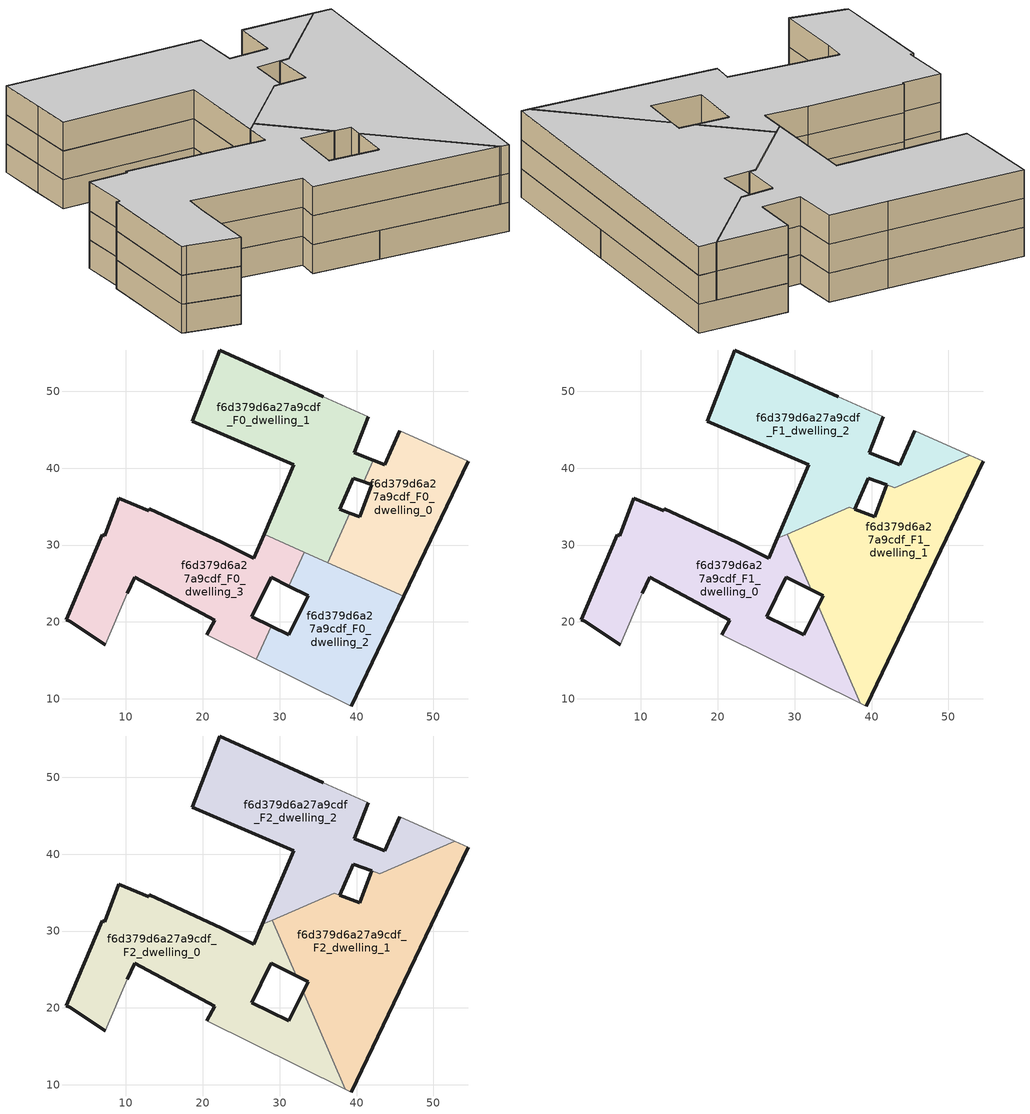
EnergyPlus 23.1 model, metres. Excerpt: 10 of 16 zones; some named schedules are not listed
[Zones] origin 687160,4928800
f6d379d6a27a9cdf_F0_dwelling_0
 floor ground (EU_floor_Construction): 46.1,23.32 54.52,40.92 45.61,44.87 43.67,40.41 42.17,41 40.92,38.2 42,37.81 40.44,33.65 39.11,34.15 36.24,27.72 z0
 wall outside (EU_wall_Construction): 54.52,40.92 46.1,23.32 / 39.11,34.15 40.44,33.65 42,37.81 40.92,38.2 / 42.17,41 43.67,40.41 45.61,44.87 z0:3
 wall to f6d379d6a27a9cdf_F0_dwelling_1 (EU_wall_Construction): 36.24,27.72 39.11,34.15 / 40.92,38.2 42.17,41 z0:3
 wall adiabatic (EU_wall_Construction): 45.61,44.87 54.52,40.92 z0:3
 wall to f6d379d6a27a9cdf_F0_dwelling_2 (EU_wall_Construction): 46.1,23.32 36.24,27.72 z0:3
f6d379d6a27a9cdf_F0_dwelling_1
 floor ground (EU_floor_Construction): 36.24,27.72 39.11,34.15 37.82,34.64 39.58,38.69 40.92,38.2 42.17,41 39.68,41.99 41.53,46.68 35.67,49.27 22.21,55.36 20.2,50.15 18.65,46.11 31.85,40.46 27.98,31.41 z0
 wall outside (EU_wall_Construction): 27.98,31.41 31.85,40.46 18.65,46.11 20.2,50.15 22.21,55.36 35.67,49.27 / 41.53,46.68 39.68,41.99 42.17,41 / 40.92,38.2 39.58,38.69 37.82,34.64 39.11,34.15 z0:3
 wall adiabatic (EU_wall_Construction): 35.67,49.27 41.53,46.68 z0:3
 wall to f6d379d6a27a9cdf_F0_dwelling_3 (EU_wall_Construction): 33.18,29.09 27.98,31.41 z0:3
 wall to f6d379d6a27a9cdf_F0_dwelling_2 (EU_wall_Construction): 36.24,27.73 33.19,29.09 z0:3
f6d379d6a27a9cdf_F0_dwelling_2
 floor ground (EU_floor_Construction): 39.29,9.07 46.1,23.32 33.19,29.09 31.2,24.64 33.7,23.41 31.19,18.31 28.88,19.45 26.96,15.17 z0
 wall outside (EU_wall_Construction): 46.1,23.32 39.29,9.07 / 28.88,19.45 31.19,18.31 33.7,23.41 31.2,24.64 z0:3
 wall to f6d379d6a27a9cdf_F0_dwelling_3 (EU_wall_Construction): 31.2,24.64 33.19,29.09 / 26.96,15.17 28.88,19.45 z0:3
 wall adiabatic (EU_wall_Construction): 39.29,9.07 26.96,15.17 z0:3
f6d379d6a27a9cdf_F0_dwelling_3
 floor ground (EU_floor_Construction): 28.88,19.45 26.37,20.69 28.87,25.79 31.2,24.64 33.19,29.09 27.98,31.41 26.65,28.3 22.46,30.37 13.06,34.72 12.95,34.46 9.1,36.1 7.23,31.19 6.9,31.33 2.24,20.31 2.67,20.07 7.31,17.01 10.18,23.74 11.17,25.79 21.55,20.23 20.54,18.34 26.96,15.17 z0
 wall outside (EU_wall_Construction): 7.31,17.01 2.67,20.07 2.24,20.31 6.9,31.33 7.23,31.19 9.1,36.1 12.95,34.46 13.06,34.72 22.46,30.37 26.65,28.3 27.98,31.41 / 31.2,24.64 28.87,25.79 26.37,20.69 28.88,19.45 / 20.54,18.34 21.55,20.23 11.17,25.79 10.18,23.74 z0:3
 wall adiabatic (EU_wall_Construction): 10.18,23.74 7.31,17.01 / 26.96,15.17 20.54,18.34 z0:3
f6d379d6a27a9cdf_F1_dwelling_0
 floor to f6d379d6a27a9cdf_F0_dwelling_3 (EU_floor_Construction): 26.96,15.17 28.88,19.45 26.37,20.69 28.87,25.79 31.2,24.64 31.57,25.48 29.24,30.85 28.5,31.18 27.75,30.86 26.65,28.3 22.46,30.37 13.06,34.72 12.95,34.46 9.1,36.1 7.23,31.19 6.9,31.33 2.24,20.31 2.67,20.07 7.31,17.01 10.18,23.74 11.17,25.79 21.55,20.23 20.54,18.34 z3
 floor to f6d379d6a27a9cdf_F0_dwelling_1 (EU_floor_Construction): 29.24,30.85 29.01,31.4 28.5,31.18 z3
 floor to f6d379d6a27a9cdf_F0_dwelling_2 (EU_floor_Construction): 38.51,9.46 33.05,22.07 31.19,18.31 28.88,19.45 26.96,15.17 z3; 32.13,24.18 31.57,25.48 31.2,24.64 z3
 wall outside (EU_wall_Construction): 7.31,17.01 2.67,20.07 2.24,20.31 6.9,31.33 7.23,31.19 9.1,36.1 12.95,34.46 13.06,34.72 22.46,30.37 26.65,28.3 27.75,30.86 / 32.13,24.18 28.87,25.79 28.78,25.59 26.37,20.69 31.19,18.31 33.05,22.07 / 20.54,18.34 21.55,20.23 11.17,25.79 10.18,23.74 z3:6
 wall adiabatic (EU_wall_Construction): 10.18,23.74 7.31,17.01 / 38.51,9.46 20.54,18.34 z3:6
 wall to f6d379d6a27a9cdf_F1_dwelling_1 (EU_wall_Construction): 29.01,31.4 32.13,24.18 / 33.05,22.07 38.51,9.46 z3:6
 wall to f6d379d6a27a9cdf_F1_dwelling_2 (EU_wall_Construction): 27.75,30.86 29.01,31.4 z3:6
f6d379d6a27a9cdf_F1_dwelling_1
 floor to f6d379d6a27a9cdf_F0_dwelling_0 (EU_floor_Construction): 46.1,23.32 54.52,40.92 52.77,41.7 42.98,37.45 42,37.81 40.44,33.65 39.11,34.15 36.24,27.72 z3
 floor to f6d379d6a27a9cdf_F0_dwelling_2 (EU_floor_Construction): 39.29,9.07 46.1,23.32 33.19,29.09 31.57,25.48 32.13,24.18 33.7,23.41 33.05,22.07 38.51,9.46 z3
 floor to f6d379d6a27a9cdf_F0_dwelling_3 (EU_floor_Construction): 31.57,25.48 33.19,29.09 29.24,30.85 z3
 floor to f6d379d6a27a9cdf_F0_dwelling_1 (EU_floor_Construction): 36.24,27.73 39.11,34.15 37.11,34.91 29.01,31.4 29.24,30.85 z3
 wall outside (EU_wall_Construction): 54.52,40.92 39.29,9.07 / 33.05,22.07 33.7,23.41 32.13,24.18 / 37.82,34.64 40.44,33.65 42,37.81 z3:6
 wall adiabatic (EU_wall_Construction): 52.77,41.7 54.52,40.92 / 39.29,9.07 38.51,9.46 z3:6
 wall to f6d379d6a27a9cdf_F1_dwelling_2 (EU_wall_Construction): 42,37.81 42.98,37.45 / 42.98,37.46 52.77,41.7 / 29.01,31.4 37.11,34.91 37.82,34.64 z3:6
f6d379d6a27a9cdf_F1_dwelling_2
 floor to f6d379d6a27a9cdf_F0_dwelling_1 (EU_floor_Construction): 37.82,34.64 39.58,38.69 40.92,38.2 42.17,41 39.68,41.99 41.53,46.68 35.67,49.27 22.21,55.36 20.2,50.15 18.65,46.11 31.85,40.46 27.98,31.41 28.5,31.18 37.11,34.91 z3
 floor to f6d379d6a27a9cdf_F0_dwelling_0 (EU_floor_Construction): 52.77,41.7 45.61,44.87 43.67,40.41 42.17,41 40.92,38.2 42.98,37.46 z3
 floor to f6d379d6a27a9cdf_F0_dwelling_3 (EU_floor_Construction): 28.5,31.18 27.98,31.41 27.75,30.86 z3
 wall outside (EU_wall_Construction): 27.75,30.86 31.85,40.46 18.65,46.11 20.2,50.15 22.21,55.36 35.67,49.27 / 41.53,46.68 39.68,41.99 43.67,40.41 45.61,44.87 / 42,37.81 39.58,38.69 37.82,34.64 z3:6
 wall adiabatic (EU_wall_Construction): 35.67,49.27 41.53,46.68 / 45.61,44.87 52.77,41.7 z3:6
f6d379d6a27a9cdf_F2_dwelling_0
 floor to f6d379d6a27a9cdf_F1_dwelling_0 (EU_floor_Construction): 38.51,9.46 33.05,22.07 31.19,18.31 26.37,20.69 28.78,25.59 28.87,25.79 32.13,24.18 29.01,31.4 27.75,30.86 26.65,28.3 22.46,30.37 13.06,34.72 12.95,34.46 9.1,36.1 7.23,31.19 6.9,31.33 2.24,20.31 2.67,20.07 7.31,17.01 10.18,23.74 11.17,25.79 21.55,20.23 20.54,18.34 z6
 wall outside (EU_wall_Construction): 7.31,17.01 2.67,20.07 2.24,20.31 6.9,31.33 7.23,31.19 9.1,36.1 12.95,34.46 13.06,34.72 22.46,30.37 26.65,28.3 27.75,30.86 / 32.13,24.18 28.87,25.79 28.78,25.59 26.37,20.69 31.19,18.31 33.05,22.07 / 20.54,18.34 21.55,20.23 11.17,25.79 10.18,23.74 z6:9
 wall adiabatic (EU_wall_Construction): 10.18,23.74 7.31,17.01 / 38.51,9.46 20.54,18.34 z6:9
 wall to f6d379d6a27a9cdf_F2_dwelling_1 (EU_wall_Construction): 29.01,31.4 32.13,24.18 / 33.05,22.07 38.51,9.46 z6:9
 wall to f6d379d6a27a9cdf_F2_dwelling_2 (EU_wall_Construction): 27.75,30.86 29.01,31.4 z6:9
 ceiling to f6d379d6a27a9cdf_F3_dwelling_0 (EU_floor_Construction): 29.01,31.4 32.13,24.18 28.87,25.79 28.78,25.59 26.37,20.69 31.19,18.31 33.05,22.07 38.51,9.46 20.54,18.34 21.55,20.23 11.17,25.79 10.18,23.74 7.31,17.01 2.67,20.07 2.24,20.31 6.9,31.33 7.23,31.19 9.1,36.1 12.95,34.46 13.06,34.72 22.46,30.37 26.65,28.3 27.75,30.86 z9
f6d379d6a27a9cdf_F2_dwelling_1
 floor to f6d379d6a27a9cdf_F1_dwelling_1 (EU_floor_Construction): 39.29,9.07 54.52,40.92 52.77,41.7 42.98,37.45 42,37.81 40.44,33.65 37.11,34.91 29.01,31.4 32.13,24.18 33.7,23.41 33.05,22.07 38.51,9.46 z6
 wall outside (EU_wall_Construction): 54.52,40.92 39.29,9.07 / 33.05,22.07 33.7,23.41 32.13,24.18 / 37.82,34.64 40.44,33.65 42,37.81 z6:9
 wall adiabatic (EU_wall_Construction): 52.77,41.7 54.52,40.92 / 39.29,9.07 38.51,9.46 z6:9
 wall to f6d379d6a27a9cdf_F2_dwelling_2 (EU_wall_Construction): 42,37.81 42.98,37.45 / 42.98,37.46 52.77,41.7 / 29.01,31.4 37.11,34.91 37.82,34.64 z6:9
 ceiling to f6d379d6a27a9cdf_F3_dwelling_1 (EU_floor_Construction): 54.52,40.92 39.29,9.07 38.51,9.46 33.05,22.07 33.7,23.41 32.13,24.18 29.01,31.4 37.11,34.91 40.44,33.65 42,37.81 42.98,37.45 52.77,41.7 z9
f6d379d6a27a9cdf_F2_dwelling_2
 floor to f6d379d6a27a9cdf_F1_dwelling_2 (EU_floor_Construction): 52.77,41.7 45.61,44.87 43.67,40.41 39.68,41.99 41.53,46.68 35.67,49.27 22.21,55.36 20.2,50.15 18.65,46.11 31.85,40.46 27.75,30.86 37.11,34.91 37.82,34.64 39.58,38.69 42.98,37.45 z6
 wall outside (EU_wall_Construction): 27.75,30.86 31.85,40.46 18.65,46.11 20.2,50.15 22.21,55.36 35.67,49.27 / 41.53,46.68 39.68,41.99 43.67,40.41 45.61,44.87 / 42,37.81 39.58,38.69 37.82,34.64 z6:9
 wall adiabatic (EU_wall_Construction): 35.67,49.27 41.53,46.68 / 45.61,44.87 52.77,41.7 z6:9
 ceiling to f6d379d6a27a9cdf_F3_dwelling_2 (EU_floor_Construction): 45.61,44.87 52.77,41.7 42.98,37.45 39.58,38.69 37.82,34.64 37.11,34.91 27.75,30.86 31.85,40.46 18.65,46.11 20.2,50.15 22.21,55.36 35.67,49.27 41.53,46.68 39.68,41.99 43.67,40.41 z9
[Building]
EU S2 Campaign: North Axis=0; Terrain=City; Solar Distribution=FullExterior
[Site:Location]
Bologna: Latitude=44.5; Longitude=11.25; Time Zone=1; Elevation=37
[SizingPeriod:WeatherFileDays]
AnnualSizingPeriod: Begin Month=1; Begin Day of Month=1; End Month=12; End Day of Month=31; Day of Week for Start Day=Monday; Use Weather File Daylight Saving Period=No; Use Weather File Rain and Snow Indicators=No
[MATERIAL]
EU_InternalMass_Material: Roughness=MediumRough; Thickness=0.1; Conductivity=1; Density=1800; Specific Heat=900; Thermal Absorptance=0.9; Solar Absorptance=0.7; Visible Absorptance=0.7
[MATERIAL:NOMASS] Roughness=MediumRough; Thermal Absorptance=0.9; Solar Absorptance=0.7; Visible Absorptance=0.7
Name | Thermal Resistance
EU_wall_NoMass | 0.905828
EU_floor_NoMass | 0.67114
[CONSTRUCTION]
EU_wall_Construction: EU_wall_NoMass
EU_floor_Construction: EU_floor_NoMass
EU_InternalMass_Construction: EU_InternalMass_Material
[ZONE] Type=1; Multiplier=1; Ceiling Height=autocalculate; Floor Area=autocalculate; Part of Total Floor Area=Yes
Name | Volume
f6d379d6a27a9cdf_F0_dwelling_0 | 606.054
f6d379d6a27a9cdf_F1_dwelling_0; f6d379d6a27a9cdf_F2_dwelling_0 | 1055.03
f6d379d6a27a9cdf_F0_dwelling_1 | 902.073
f6d379d6a27a9cdf_F1_dwelling_1; f6d379d6a27a9cdf_F2_dwelling_1 | 1055.72
f6d379d6a27a9cdf_F0_dwelling_2 | 603.71
f6d379d6a27a9cdf_F1_dwelling_2 | 905.522
f6d379d6a27a9cdf_F2_dwelling_2 | 905.539
f6d379d6a27a9cdf_F0_dwelling_3 | 904.419
[INTERNALMASS] Construction=EU_InternalMass_Construction
Name | Zone or ZoneList | Surface Area
f6d379d6a27a9cdf_F0_dwelling_0_EU_InternalMass | f6d379d6a27a9cdf_F0_dwelling_0 | 202.018
f6d379d6a27a9cdf_F0_dwelling_1_EU_InternalMass | f6d379d6a27a9cdf_F0_dwelling_1 | 300.691
f6d379d6a27a9cdf_F0_dwelling_2_EU_InternalMass | f6d379d6a27a9cdf_F0_dwelling_2 | 201.236
f6d379d6a27a9cdf_F0_dwelling_3_EU_InternalMass | f6d379d6a27a9cdf_F0_dwelling_3 | 301.473
f6d379d6a27a9cdf_F1_dwelling_0_EU_InternalMass | f6d379d6a27a9cdf_F1_dwelling_0 | 351.677
f6d379d6a27a9cdf_F1_dwelling_1_EU_InternalMass | f6d379d6a27a9cdf_F1_dwelling_1 | 351.9
f6d379d6a27a9cdf_F1_dwelling_2_EU_InternalMass | f6d379d6a27a9cdf_F1_dwelling_2 | 301.847
f6d379d6a27a9cdf_F2_dwelling_0_EU_InternalMass | f6d379d6a27a9cdf_F2_dwelling_0 | 351.677
f6d379d6a27a9cdf_F2_dwelling_1_EU_InternalMass | f6d379d6a27a9cdf_F2_dwelling_1 | 351.9
f6d379d6a27a9cdf_F2_dwelling_2_EU_InternalMass | f6d379d6a27a9cdf_F2_dwelling_2 | 301.847
[OTHEREQUIPMENT] Fuel Type=Electricity; Design Level Calculation Method=Watts/Area; Power per Zone Floor Area=1; Fraction Latent=0; Fraction Radiant=0; Fraction Lost=0; Carbon Dioxide Generation Rate=0; EndUse Subcategory=EU_Step8_InternalGains
Name | Zone or ZoneList or Space or SpaceList | Schedule
EU_Step8_InternalGain_f6d379d6a27a9cdf_F0_dwelling_0_f000 | f6d379d6a27a9cdf_F0_dwelling_0 | EU_Step8_GainSchedule_f6d379d6a27a9cdf_F0_dwelling_0_f000
EU_Step8_InternalGain_f6d379d6a27a9cdf_F0_dwelling_1_f000 | f6d379d6a27a9cdf_F0_dwelling_1 | EU_Step8_GainSchedule_f6d379d6a27a9cdf_F0_dwelling_1_f000
EU_Step8_InternalGain_f6d379d6a27a9cdf_F0_dwelling_2_f000 | f6d379d6a27a9cdf_F0_dwelling_2 | EU_Step8_GainSchedule_f6d379d6a27a9cdf_F0_dwelling_2_f000
EU_Step8_InternalGain_f6d379d6a27a9cdf_F0_dwelling_3_f000 | f6d379d6a27a9cdf_F0_dwelling_3 | EU_Step8_GainSchedule_f6d379d6a27a9cdf_F0_dwelling_3_f000
EU_Step8_InternalGain_f6d379d6a27a9cdf_F1_dwelling_0_f000 | f6d379d6a27a9cdf_F1_dwelling_0 | EU_Step8_GainSchedule_f6d379d6a27a9cdf_F1_dwelling_0_f000
EU_Step8_InternalGain_f6d379d6a27a9cdf_F1_dwelling_1_f000 | f6d379d6a27a9cdf_F1_dwelling_1 | EU_Step8_GainSchedule_f6d379d6a27a9cdf_F1_dwelling_1_f000
EU_Step8_InternalGain_f6d379d6a27a9cdf_F1_dwelling_2_f000 | f6d379d6a27a9cdf_F1_dwelling_2 | EU_Step8_GainSchedule_f6d379d6a27a9cdf_F1_dwelling_2_f000
EU_Step8_InternalGain_f6d379d6a27a9cdf_F2_dwelling_0_f000 | f6d379d6a27a9cdf_F2_dwelling_0 | EU_Step8_GainSchedule_f6d379d6a27a9cdf_F2_dwelling_0_f000
EU_Step8_InternalGain_f6d379d6a27a9cdf_F2_dwelling_1_f000 | f6d379d6a27a9cdf_F2_dwelling_1 | EU_Step8_GainSchedule_f6d379d6a27a9cdf_F2_dwelling_1_f000
EU_Step8_InternalGain_f6d379d6a27a9cdf_F2_dwelling_2_f000 | f6d379d6a27a9cdf_F2_dwelling_2 | EU_Step8_GainSchedule_f6d379d6a27a9cdf_F2_dwelling_2_f000
[ZONEVENTILATION:DESIGNFLOWRATE] Schedule=EU_AlwaysOn; Design Flow Rate Calculation Method=AirChanges/Hour; Air Changes per Hour=0.73129; Ventilation Type=Natural; Fan Pressure Rise=0; Fan Total Efficiency=1; Constant Term Coefficient=1; Temperature Term Coefficient=0; Velocity Term Coefficient=0; Velocity Squared Term Coefficient=0; Minimum Indoor Temperature=-100; Maximum Indoor Temperature=100; Delta Temperature=-100; Minimum Outdoor Temperature=-100; Maximum Outdoor Temperature=100; Maximum Wind Speed=40
Name | Zone or ZoneList or Space or SpaceList
EU_ConstantAir_f6d379d6a27a9cdf_F0_dwelling_0 | f6d379d6a27a9cdf_F0_dwelling_0
EU_ConstantAir_f6d379d6a27a9cdf_F0_dwelling_1 | f6d379d6a27a9cdf_F0_dwelling_1
EU_ConstantAir_f6d379d6a27a9cdf_F0_dwelling_2 | f6d379d6a27a9cdf_F0_dwelling_2
EU_ConstantAir_f6d379d6a27a9cdf_F0_dwelling_3 | f6d379d6a27a9cdf_F0_dwelling_3
EU_ConstantAir_f6d379d6a27a9cdf_F1_dwelling_0 | f6d379d6a27a9cdf_F1_dwelling_0
EU_ConstantAir_f6d379d6a27a9cdf_F1_dwelling_1 | f6d379d6a27a9cdf_F1_dwelling_1
EU_ConstantAir_f6d379d6a27a9cdf_F1_dwelling_2 | f6d379d6a27a9cdf_F1_dwelling_2
EU_ConstantAir_f6d379d6a27a9cdf_F2_dwelling_0 | f6d379d6a27a9cdf_F2_dwelling_0
EU_ConstantAir_f6d379d6a27a9cdf_F2_dwelling_1 | f6d379d6a27a9cdf_F2_dwelling_1
EU_ConstantAir_f6d379d6a27a9cdf_F2_dwelling_2 | f6d379d6a27a9cdf_F2_dwelling_2
[HVACTEMPLATE:THERMOSTAT] Constant Heating Setpoint=20; Constant Cooling Setpoint=50
EU_HeatOnly_f6d379d6a27a9cdf_F0_dwelling_0; EU_HeatOnly_f6d379d6a27a9cdf_F0_dwelling_1; EU_HeatOnly_f6d379d6a27a9cdf_F0_dwelling_2; EU_HeatOnly_f6d379d6a27a9cdf_F0_dwelling_3; EU_HeatOnly_f6d379d6a27a9cdf_F1_dwelling_0; EU_HeatOnly_f6d379d6a27a9cdf_F1_dwelling_1; EU_HeatOnly_f6d379d6a27a9cdf_F1_dwelling_2; EU_HeatOnly_f6d379d6a27a9cdf_F2_dwelling_0; EU_HeatOnly_f6d379d6a27a9cdf_F2_dwelling_1; EU_HeatOnly_f6d379d6a27a9cdf_F2_dwelling_2; EU_HeatOnly_f6d379d6a27a9cdf_F3_dwelling_0; EU_HeatOnly_f6d379d6a27a9cdf_F3_dwelling_1; EU_HeatOnly_f6d379d6a27a9cdf_F3_dwelling_2; EU_HeatOnly_f6d379d6a27a9cdf_F4_dwelling_0; EU_HeatOnly_f6d379d6a27a9cdf_F4_dwelling_1; EU_HeatOnly_f6d379d6a27a9cdf_F4_dwelling_2
[HVACTEMPLATE:ZONE:IDEALLOADSAIRSYSTEM] System Availability Schedule=EU_AlwaysOn; Maximum Heating Supply Air Temperature=50; Minimum Cooling Supply Air Temperature=13; Maximum Heating Supply Air Humidity Ratio=0.0156; Minimum Cooling Supply Air Humidity Ratio=0.0077; Heating Limit=NoLimit; Cooling Limit=NoLimit; Heating Availability Schedule=EU_AlwaysOn; Cooling Availability Schedule=EU_CoolingOff; Dehumidification Control Type=ConstantSensibleHeatRatio; Cooling Sensible Heat Ratio=0.7; Dehumidification Setpoint=60; Humidification Control Type=None; Humidification Setpoint=30; Outdoor Air Method=None; Outdoor Air Flow Rate per Person=0.00944; Outdoor Air Flow Rate per Zone Floor Area=0; Outdoor Air Flow Rate per Zone=0; Demand Controlled Ventilation Type=None; Outdoor Air Economizer Type=NoEconomizer; Heat Recovery Type=None; Sensible Heat Recovery Effectiveness=0.7; Latent Heat Recovery Effectiveness=0.65
Name | Template Thermostat
f6d379d6a27a9cdf_F0_dwelling_0 | EU_HeatOnly_f6d379d6a27a9cdf_F0_dwelling_0
f6d379d6a27a9cdf_F0_dwelling_1 | EU_HeatOnly_f6d379d6a27a9cdf_F0_dwelling_1
f6d379d6a27a9cdf_F0_dwelling_2 | EU_HeatOnly_f6d379d6a27a9cdf_F0_dwelling_2
f6d379d6a27a9cdf_F0_dwelling_3 | EU_HeatOnly_f6d379d6a27a9cdf_F0_dwelling_3
f6d379d6a27a9cdf_F1_dwelling_0 | EU_HeatOnly_f6d379d6a27a9cdf_F1_dwelling_0
f6d379d6a27a9cdf_F1_dwelling_1 | EU_HeatOnly_f6d379d6a27a9cdf_F1_dwelling_1
f6d379d6a27a9cdf_F1_dwelling_2 | EU_HeatOnly_f6d379d6a27a9cdf_F1_dwelling_2
f6d379d6a27a9cdf_F2_dwelling_0 | EU_HeatOnly_f6d379d6a27a9cdf_F2_dwelling_0
f6d379d6a27a9cdf_F2_dwelling_1 | EU_HeatOnly_f6d379d6a27a9cdf_F2_dwelling_1
f6d379d6a27a9cdf_F2_dwelling_2 | EU_HeatOnly_f6d379d6a27a9cdf_F2_dwelling_2
[SIZING:ZONE] Zone Cooling Design Supply Air Temperature Input Method=SupplyAirTemperature; Zone Cooling Design Supply Air Temperature=13; Zone Heating Design Supply Air Temperature Input Method=SupplyAirTemperature; Zone Heating Design Supply Air Temperature=50; Zone Cooling Design Supply Air Humidity Ratio=0.008; Zone Heating Design Supply Air Humidity Ratio=0.008; Cooling Design Air Flow Method=DesignDay; Cooling Design Air Flow Rate=0; Cooling Minimum Air Flow per Zone Floor Area=0.000762; Cooling Minimum Air Flow=0; Cooling Minimum Air Flow Fraction=0.2; Heating Design Air Flow Method=DesignDay; Heating Design Air Flow Rate=0; Heating Maximum Air Flow per Zone Floor Area=0.002032; Heating Maximum Air Flow=0.141576; Heating Maximum Air Flow Fraction=0.3; Account for Dedicated Outdoor Air System=No; Dedicated Outdoor Air System Control Strategy=NeutralSupplyAir; Dedicated Outdoor Air Low Setpoint Temperature for Design=autosize; Dedicated Outdoor Air High Setpoint Temperature for Design=autosize; Zone Load Sizing Method=Sensible Load Only No Latent Load; Zone Latent Cooling Design Supply Air Humidity Ratio Input Method=HumidityRatioDifference; Zone Cooling Design Supply Air Humidity Ratio Difference=0.005; Zone Latent Heating Design Supply Air Humidity Ratio Input Method=HumidityRatioDifference; Zone Humidification Design Supply Air Humidity Ratio Difference=0.005
f6d379d6a27a9cdf_F0_dwelling_0; f6d379d6a27a9cdf_F0_dwelling_1; f6d379d6a27a9cdf_F0_dwelling_2; f6d379d6a27a9cdf_F0_dwelling_3; f6d379d6a27a9cdf_F1_dwelling_0; f6d379d6a27a9cdf_F1_dwelling_1; f6d379d6a27a9cdf_F1_dwelling_2; f6d379d6a27a9cdf_F2_dwelling_0; f6d379d6a27a9cdf_F2_dwelling_1
